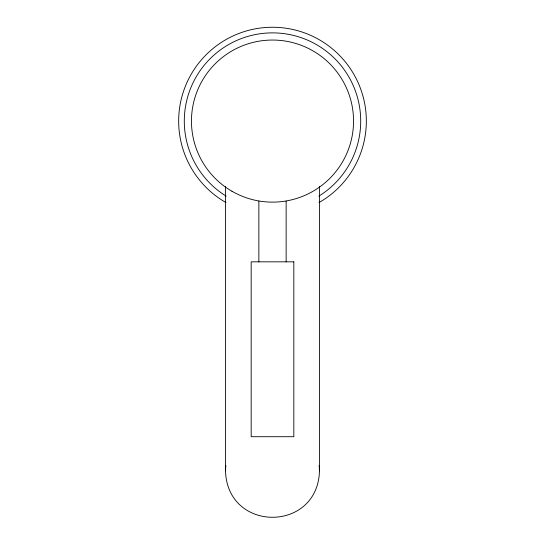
<?xml version="1.0" encoding="UTF-8"?>
<svg xmlns="http://www.w3.org/2000/svg" width="545" height="545" viewBox="0 0 545 545"><rect width="100%" height="100%" fill="white"/><g stroke="black" fill="none" stroke-linecap="round" stroke-linejoin="round"><path stroke-width="0.82" d="M319.418 186.608L319.418 470.832M286.145 201.173L286.145 261.838M258.855 201.173L258.855 261.838M225.582 186.608L225.582 470.832M319.111 465.471A93.604 66.19 0 0 1 319.016 476.957C311.978 530.714 233.022 530.714 225.984 476.957A93.604 66.19 0 0 1 225.889 465.471M226.066 202.624A93.835 93.835 0 0 1 200.499 60.911A93.835 93.835 0 0 1 344.501 60.911A93.835 93.835 0 0 1 318.934 202.624M226.141 196.125A88.201 88.201 0 0 1 205.499 63.717A88.201 88.201 0 0 1 339.501 63.717A88.201 88.201 0 0 1 318.859 196.125M293.823 261.838L251.177 261.838L251.177 436.709L293.823 436.709L293.823 261.838M231.979 191.268A81.041 81.041 0 0 0 353.542 121.085A81.041 81.041 0 0 0 231.979 50.903A81.041 81.041 0 0 0 231.979 191.268"/></g></svg>
